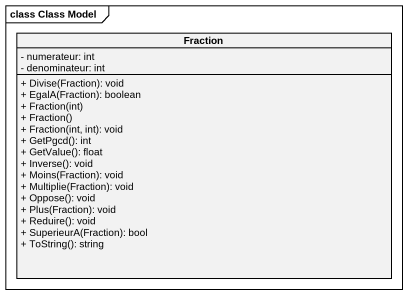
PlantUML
@startuml
mainframe class Class Model
hide circle
hide empty members
skinparam classAttributeIconSize 0
class Fraction {
  - numerateur: int
  - denominateur: int
  + Divise(Fraction): void
  + EgalA(Fraction): boolean
  + Fraction(int)
  + Fraction()
  + Fraction(int, int): void
  + GetPgcd(): int
  + GetValue(): float
  + Inverse(): void
  + Moins(Fraction): void
  + Multiplie(Fraction): void
  + Oppose(): void
  + Plus(Fraction): void
  + Reduire(): void
  + SuperieurA(Fraction): bool
  + ToString(): string
}
@enduml
